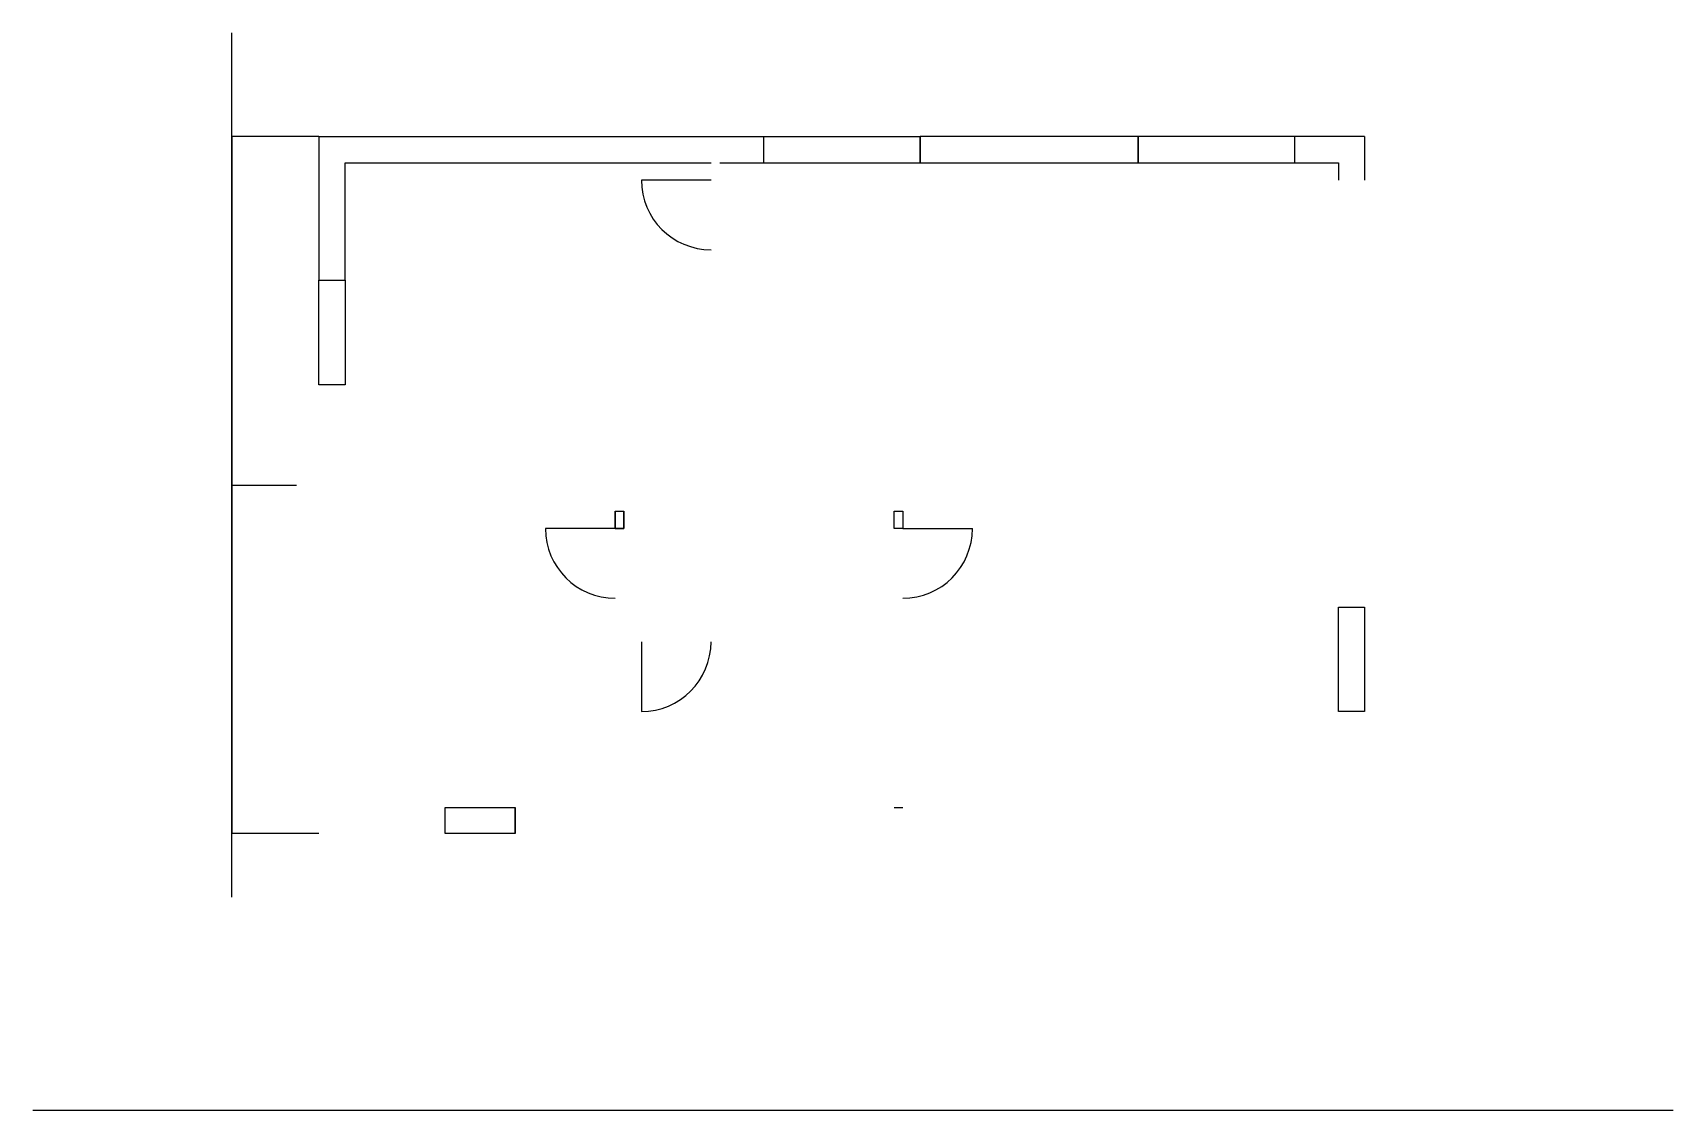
# Model space of a CAD drawing. Header units: millimetres. Extents: x 1922 to 3805, y 1132 to 2369.
import ezdxf

# ---------------------------------------------------------------- set-up
doc = ezdxf.new("R2010")
doc.units = ezdxf.units.MM
for name, color, linetype in [('finestre', 5, 'Continuous'), ('muri esterni', 2, 'Continuous'), ('pareti int.', 7, 'Continuous'), ('porte', 1, 'Continuous')]:
    doc.layers.add(name, color=color, linetype=linetype)

msp = doc.modelspace()

# ---------------------------------------------------------------- linework, layer by layer
at = {"layer": 'finestre'}
for points in [[(2760.8, 2249.6), (2760.8, 2219.6), (2940.8, 2219.6), (2940.8, 2249.6)], [(2760.8, 2249.6), (2940.8, 2249.6)], [(3190.8, 2249.6), (3190.8, 2219.6), (3370.8, 2219.6), (3370.8, 2249.6), (3190.8, 2249.6)], [(2250.8, 2084.6), (2280.8, 2084.6), (2280.8, 1964.6), (2250.8, 1964.6), (2250.8, 2084.6)], [(3420.8, 1709.6), (3450.8, 1709.6), (3450.8, 1589.6), (3420.8, 1589.6), (3420.8, 1709.6)], [(2395.8, 1479.6), (2475.8, 1479.6), (2475.8, 1449.6), (2395.8, 1449.6), (2395.8, 1479.6)]]:
    msp.add_lwpolyline(points, dxfattribs=at)
at = {"layer": 'muri esterni'}
for p, q in [((2250.8, 2249.6), (2250.8, 2084.6)), ((2250.8, 2249.6), (2760.8, 2249.6)), ((2760.8, 2249.6), (2760.8, 2219.6)), ((2940.8, 2219.6), (2940.8, 2249.6)), ((3190.8, 2249.6), (3190.8, 2219.6)), ((3450.8, 2249.6), (3370.8, 2249.6)), ((3370.8, 2219.6), (3370.8, 2249.6)), ((3450.8, 2249.6), (3450.8, 2199.6)), ((2280.8, 2084.6), (2280.8, 2219.6)), ((2280.8, 2219.6), (2280.8, 2219.6)), ((2280.8, 2219.6), (2700.8, 2219.6)), ((2710.8, 2219.6), (2760.8, 2219.6)), ((2940.8, 2219.6), (3190.8, 2219.6)), ((3370.8, 2219.6), (3420.8, 2219.6)), ((3420.8, 2219.6), (3420.8, 2199.6)), ((2250.8, 2084.6), (2280.8, 2084.6)), ((2395.8, 1449.6), (2395.8, 1479.6)), ((2475.8, 1449.6), (2475.8, 1479.6))]:
    msp.add_line(p, q, dxfattribs=at)
msp.add_lwpolyline([(3190.8, 2249.6), (2940.8, 2249.6), (2940.8, 2219.6), (3190.8, 2219.6), (3190.8, 2249.6), (2940.8, 2249.6), (2940.8, 2219.6)], dxfattribs=at)
at = {"layer": 'pareti int.', "extrusion": (-1, 0, 0)}
for p, q in [((2150.8, 1849.6, 604.4), (2150.8, 2368.7, 241.1)), ((2150.8, 1849.6, 580), (2150.8, 2357.2, 224.7)), ((2150.8, 2249.6, 300), (2150.8, 1449.6, 300)), ((2150.8, 1849.6, 300), (2150.8, 1849.6, 580)), ((2150.8, 1394.8, 261.6), (2150.8, 1849.6, 580)), ((2150.8, 1849.6, 300), (2225.1, 1849.6, 300)), ((2150.8, 1376.5, 273.2), (2150.8, 1849.6, 604.4)), ((2250.8, 1449.6, 300), (2150.8, 1449.6, 300))]:
    msp.add_line(p, q, dxfattribs=at)
at = {"layer": 'pareti int.'}
for p, q in [((2250.8, 2249.6, 300), (2150.8, 2249.6, 300)), ((2150.8, 2249.6, 300), (2150.8, 1449.6, 300)), ((2590.8, 1819.6), (2600.8, 1819.6)), ((2590.8, 1819.6), (2600.8, 1819.6)), ((2910.8, 1819.6), (2920.8, 1819.6)), ((2910.8, 1479.6), (2920.8, 1479.6)), ((1922.4, 1132.1), (3805, 1132.1))]:
    msp.add_line(p, q, dxfattribs=at)
for points in [[(2590.8, 1819.6), (2590.8, 1799.6), (2600.8, 1799.6), (2600.8, 1819.6)], [(2590.8, 1799.6), (2590.8, 1819.6), (2600.8, 1819.6), (2600.8, 1799.6)], [(2590.8, 1819.6), (2600.8, 1819.6), (2600.8, 1799.6), (2590.8, 1799.6), (2590.8, 1819.6)], [(2590.8, 1819.6), (2600.8, 1819.6), (2600.8, 1799.6), (2590.8, 1799.6), (2590.8, 1819.6)], [(2920.8, 1819.6), (2920.8, 1799.6), (2910.8, 1799.6), (2910.8, 1799.6), (2910.8, 1819.6)], [(2910.8, 1799.6), (2910.8, 1819.6), (2920.8, 1819.6), (2920.8, 1799.6), (2920.8, 1799.6)]]:
    msp.add_lwpolyline(points, dxfattribs=at)
msp.add_lwpolyline([(2920.8, 1799.6), (2910.8, 1799.6), (2910.8, 1819.6), (2920.8, 1819.6)], close=True, dxfattribs=at)
at = {"layer": 'pareti int.', "extrusion": (0, 1, 0), "elevation": 1132.1}
msp.add_lwpolyline([(-1922.4, 0), (-3805, 0)], dxfattribs=at)
at = {"layer": 'porte'}
for points in [[(2700.8, 2199.6), (2620.8, 2199.6)], [(2590.8, 1799.6), (2510.8, 1799.6)], [(2920.8, 1799.6), (3000.8, 1799.6)], [(2620.8, 1669.6), (2620.8, 1589.6)]]:
    msp.add_lwpolyline(points, dxfattribs=at)
for centre, start, end in [((2700.8, 2199.6), 180, 270), ((2590.8, 1799.6), 180, 270), ((2920.8, 1799.6), 270, 0), ((2620.8, 1669.6), 270, 0)]:
    msp.add_arc(centre, 80, start, end, dxfattribs=at)

doc.saveas('drawing.dxf')
